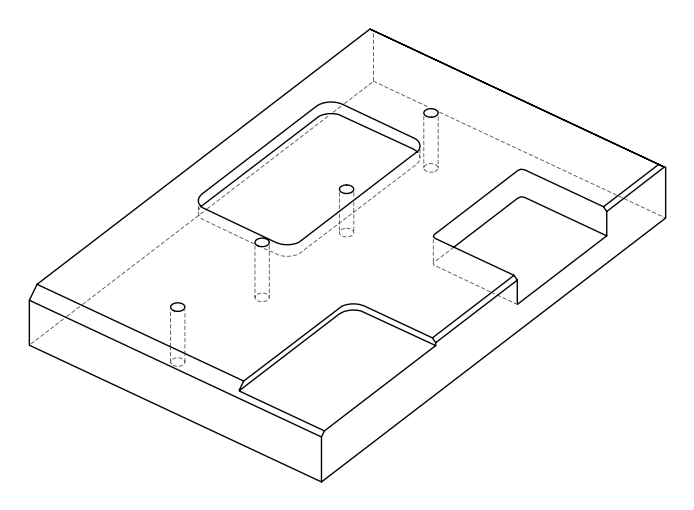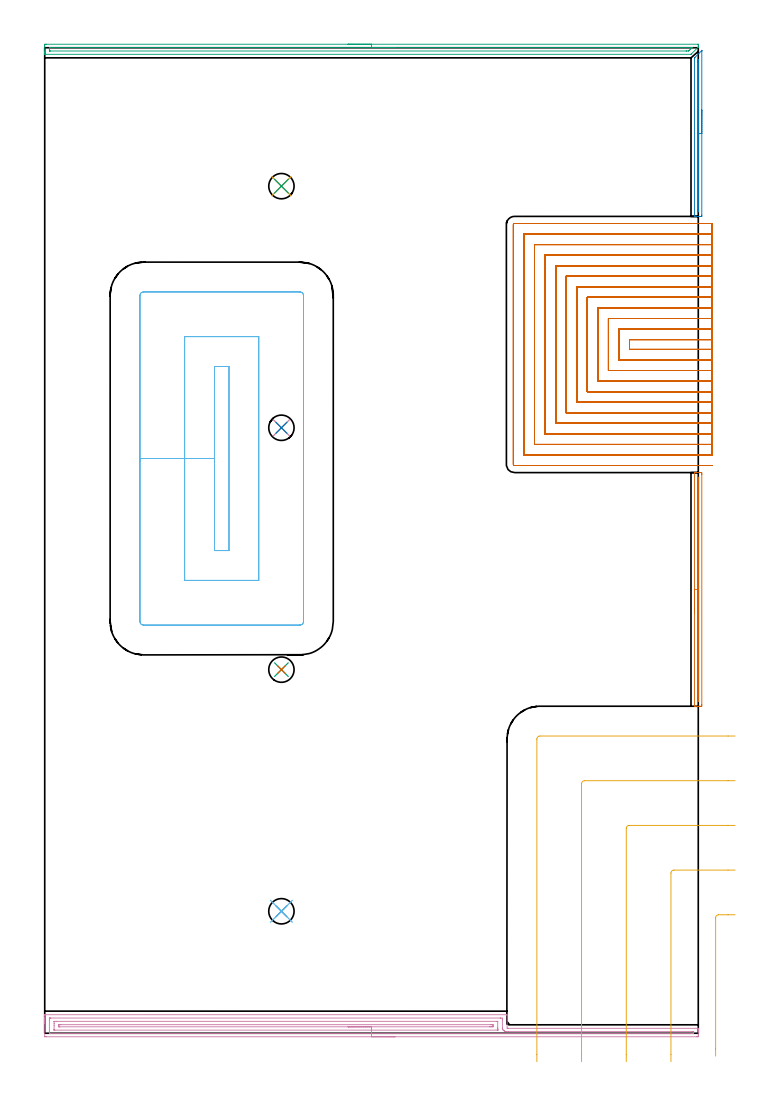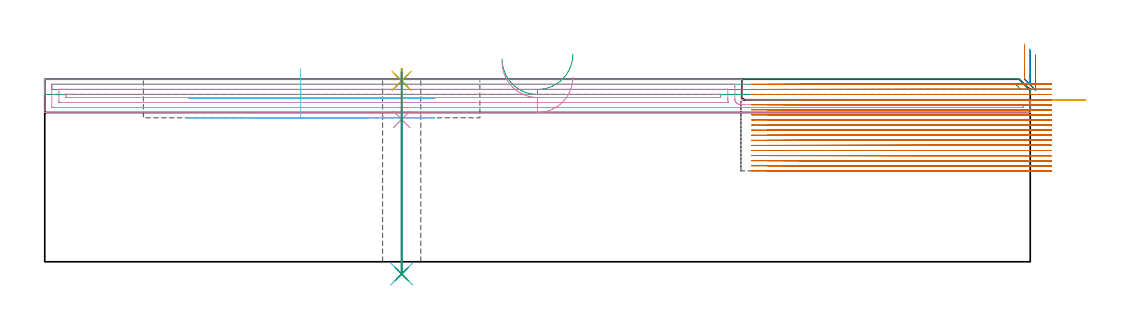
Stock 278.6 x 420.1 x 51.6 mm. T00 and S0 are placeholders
(PLAN: 15 operations, 4 tool changes, 142.1 min)
(1 AREA_MILL | FG_CHAMFER_SURFACE | UGT0205_001 | 1.73 min | 502 mm3)
(2 AREA_MILL_1 | FG_CHAMFER_SURFACE_1 | UGT0205_001 | 1.25 min | 355 mm3)
(3 AREA_MILL_2 | FG_CHAMFER_SURFACE_2 | UGT0205_001 | 4.61 min | 2560 mm3)
(4 AREA_MILL_3 | FG_CHAMFER_SURFACE_3 | UGT0205_001 | 7.8 min | 12311 mm3)
(5 MILL_CORNER_NOTCH_RECTANGULAR | CORNER_NOTCH_RECTANGULAR | UGT0201_109 | Follow Part, ap 6.35, ae 75% | 1.58 min | 62571 mm3)
(6 MILL_RECTANGULAR_POCKET | POCKET_RECTANGULAR_STRAIGHT | UGT0201_109 | Follow Part, ap 6.35, ae 75% | 3.84 min | 171658 mm3)
(7 MILL_SLOT | SLOT_PARTIAL_RECTANGULAR | NXT0201_008 | Follow Part, ap 1.5, ae 75% | 120.29 min | 231230 mm3)
(8 SPOT_DRILL | STEP1HOLE | NXT0321_9005460120000 | 0.03 min | 1 mm3)
(9 SPOT_DRILL_1 | STEP1HOLE_1 | NXT0321_9005460120000 | 0.03 min | 2 mm3)
(10 SPOT_DRILL_2 | STEP1HOLE_2 | NXT0321_9005460120000 | 0.03 min | 4 mm3)
(11 SPOT_DRILL_3 | STEP1HOLE_3 | NXT0321_9005460120000 | 0.03 min | 1 mm3)
(12 DRILL_THROUGH_HOLE_INTO_CENTER | STEP1HOLE | NXT0301_079 | 0.23 min | 4711 mm3)
(13 DRILL_THROUGH_HOLE_INTO_CENTER_1 | STEP1HOLE_1 | NXT0301_079 | 0.23 min | 4701 mm3)
(14 DRILL_THROUGH_HOLE_INTO_CENTER_2 | STEP1HOLE_2 | NXT0301_079 | 0.19 min | 3709 mm3)
(15 DRILL_THROUGH_HOLE_INTO_CENTER_3 | STEP1HOLE_3 | NXT0301_079 | 0.23 min | 4712 mm3)
(TOOL UGT0205_001 | Chamfer Mill 20 x 3 x 45 deg. | D20 FL50 Z2)
(TOOL UGT0201_109 | End Mill 25.4 mm | D25.4 FL25 Z2)
(TOOL NXT0201_008 | ENDMILL 6mm [2P460-0600-NA 1630] | D6 FL26 Z6)
(TOOL NXT0321_9005460120000 | NC Spot Drill, 142deg, 12mm, Carbide, Uncoated | D12 PA142 FL30 Z2)
(TOOL NXT0301_079 | Carbide Drill 10.8mm [860.1-1080-032A1-MM 2214] | D10.8 PA140 FL55 Z2)
(OP 1 AREA_MILL)
G17 G21 G94 G90
T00 M6
G54
G17 G0 G90 X277. Y179.2 S1061 M3
G43 Z61.6 H0
G94 G1 Y179.238 Z60.728 F250.
Y179.352 Z59.863
Y179.541 Z59.012
Y179.803 Z58.18
Y180.137 Z57.374
Y180.54 Z56.6
Y181.008 Z55.864
Y181.54 Z55.172
Y182.129 Z54.529
Y182.772 Z53.94
Y183.464 Z53.408
Y184.2 Z52.94
Y184.974 Z52.537
Y185.78 Z52.203
Y186.612 Z51.941
Y187.463 Z51.752
Y188.328 Z51.638
Y189.2 Z51.6
Y238.819
X277.003 Y238.99 Z51.588
X277.099 Y238.998 Z51.492
X277.202 Y239. Z51.398
X277.415 Z51.184
X278.116 Z50.478
X279.334 Z49.263
X279.851 Y238.996 Z48.744
X280.093 Y238.99 Z48.501
X280.098 Y238.628 Z48.5
X280.1 Y238.372
Y238.115
Y140.028
X280.098 Y139.772
X280.093 Y139.41 Z48.501
X279.851 Y139.4 Z48.744
X279.334 Z49.263
X278.983 Z49.612
X278.467 Z50.129
X278.116 Z50.478
X277.202 Z51.398
X277.1 Y139.401 Z51.491
X277.045 Y139.403 Z51.546
X277.003 Y139.41 Z51.588
X277. Y139.581 Z51.6
Y189.2
X278.414 Z50.186
X278.415 Y236.584 Z50.185
X278.417 Y236.864 Z50.183
X278.419 Y236.951 Z50.181
X278.421 Y236.984 Z50.179
X278.436 Y236.99 Z50.164
X278.584 Y236.996 Z50.016
X278.667 Y236.99 Z49.933
X278.679 Y236.985 Z49.921
X278.681 Y236.958 Z49.919
X278.684 Y236.893 Z49.916
X278.685 Y236.584 Z49.915
X278.686 Y236.277 Z49.914
X278.685 Y142.123 Z49.915
X278.684 Y141.816 Z49.916
X278.682 Y141.608 Z49.918
X278.679 Y141.427 Z49.921
X278.512 Y141.408 Z50.088
X278.433 Y141.41 Z50.167
X278.421 Y141.415 Z50.179
X278.419 Y141.442 Z50.181
X278.416 Y141.507 Z50.184
X278.415 Y141.816 Z50.185
X278.414 Y142.096 Z50.186
Y189.2
Y190.072 Z50.224
Y190.936 Z50.338
Y191.788 Z50.527
Y192.62 Z50.789
Y193.426 Z51.123
Y194.2 Z51.526
Y194.936 Z51.994
Y195.628 Z52.525
Y196.271 Z53.115
Y196.86 Z53.758
Y197.391 Z54.45
Y197.86 Z55.186
Y198.263 Z55.96
Y198.597 Z56.766
Y198.859 Z57.598
Y199.048 Z58.449
Y199.162 Z59.314
Y199.2 Z60.186
G0 Z61.6
M5
M2
(OP 2 AREA_MILL_1)
G17 G21 G94 G90
T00 M6
G54
G17 G0 G90 X280.1 Y393.55 S1061 M3
G43 Z61.6 H0
Z58.5
G94 G1 Y393.512 Z57.628 F250.
Y393.398 Z56.764
Y393.209 Z55.912
Y392.947 Z55.08
Y392.613 Z54.274
Y392.21 Z53.5
Y391.742 Z52.764
Y391.21 Z52.072
Y390.621 Z51.429
Y389.978 Z50.84
Y389.286 Z50.308
Y388.55 Z49.84
Y387.776 Z49.437
Y386.97 Z49.103
Y386.138 Z48.841
Y385.286 Z48.652
Y384.422 Z48.538
Y383.55 Z48.5
Y348.789
X280.098 Y348.471 Z48.502
X280.093 Y348.219 Z48.504
X280.091 Y348.204 Z48.506
X279.851 Y348.2 Z48.746
X279.263 Z49.334
X278.983 Z49.612
X278.424 Z50.175
X277.161 Z51.438
X277.08 Y348.201 Z51.512
X277.044 Y348.204 Z51.547
X277.003 Y348.21 Z51.588
X277. Y348.344 Z51.6
Y415.637
X277.003 Y415.795 Z51.589
X277.054 Y415.852 Z51.542
X277.208 Y416.008 Z51.392
X279.991 Y418.792 Z48.606
X280.061 Y418.864 Z48.531
X280.092 Y418.883 Z48.5
X280.093 Y418.881 Z48.498
X280.096 Y418.871 Z48.496
X280.099 Y418.82 Z48.499
Y418.756
X280.1 Y418.567 Z48.5
Y383.55
X278.686 Z49.914
X278.685 Y350.384 Z49.915
X278.684 Y350.285 Z49.916
X278.682 Y350.236 Z49.918
X278.68 Y350.22 Z49.92
X278.611 Y350.21 Z49.989
X278.476 Y350.203 Z50.124
X278.428 Y350.208 Z50.172
X278.421 Y350.21 Z50.179
X278.419 Y350.224 Z50.181
X278.416 Y350.264 Z50.184
X278.414 Y350.572 Z50.186
Y350.851
Y413.854
X278.415 Y414.133 Z50.185
X278.417 Y414.436 Z50.183
X278.421 Y414.745 Z50.179
X278.503 Y414.843 Z50.097
X278.552 Y414.897 Z50.048
X278.626 Y414.971 Z49.974
X278.675 Y415.015 Z49.925
X278.68 Y415.017 Z49.92
X278.682 Y415.01 Z49.918
X278.684 Y414.978 Z49.916
X278.685 Y414.885 Z49.915
X278.686 Y414.745 Z49.914
Y383.55
Y382.678 Z49.952
Y381.814 Z50.066
Y380.962 Z50.255
Y380.13 Z50.517
Y379.324 Z50.851
Y378.55 Z51.254
Y377.814 Z51.723
Y377.122 Z52.254
Y376.479 Z52.843
Y375.89 Z53.486
Y375.358 Z54.178
Y374.89 Z54.914
Y374.487 Z55.688
Y374.153 Z56.494
Y373.891 Z57.326
Y373.702 Z58.178
Y373.588 Z59.043
Y373.55 Z59.914
G0 Z61.6
M5
M2
(OP 3 AREA_MILL_2)
G17 G21 G94 G90
T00 M6
G54
G17 G0 G90 X129.3 Y421.6 S1061 M3
G43 Z61.6 H0
Z57.3
G94 G1 X129.338 Z56.428 F250.
X129.452 Z55.563
X129.641 Z54.712
X129.903 Z53.88
X130.237 Z53.074
X130.64 Z52.3
X131.108 Z51.564
X131.64 Z50.872
X132.229 Z50.229
X132.872 Z49.64
X133.564 Z49.108
X134.3 Z48.64
X135.074 Z48.237
X135.88 Z47.903
X136.712 Z47.641
X137.564 Z47.452
X138.428 Z47.338
X139.3 Z47.3
X278.447
X278.571 Y421.596 Z47.304
X278.59 Y421.593 Z47.305
X278.6 Y421.482 Z47.418
Y420.928 Z47.971
X278.59 Y420.394 Z48.504
X278.526 Y420.327 Z48.571
X278.447 Y420.246 Z48.651
X275.623 Y417.424 Z51.475
X275.494 Y417.303 Z51.589
X275.325 Y417.3 Z51.6
X0.153
X0.01 Y417.302 Z51.588
X0.002 Y417.433 Z51.459
X0. Y417.571 Z51.328
Y417.972 Z50.927
Y418.573 Z50.322
Y420.628 Z48.269
X0.005 Y421.205 Z47.69
X0.01 Y421.591 Z47.304
X0.201 Y421.596 Z47.301
X0.599 Y421.6 Z47.3
X139.3
Y420.186 Z48.714
X275.325
X275.471 Y420.184 Z48.716
X275.87 Y420.179 Z48.721
X275.914 Y420.175 Z48.725
X275.887 Y420.144 Z48.756
X275.834 Y420.086 Z48.814
X275.768 Y420.018 Z48.882
X275.705 Y419.954 Z48.946
X275.199 Y419.45 Z49.45
X274.814 Y419.076 Z49.824
X274.433 Y418.721 Z50.179
X274.285 Y418.719 Z50.181
X273.541 Y418.715 Z50.185
X273.397 Y418.714 Z50.186
X2.383 Y418.715
X2.238 Z50.185
X2.037 Y418.719 Z50.181
X2.017 Y418.721 Z50.179
X2.01 Y418.729 Z50.171
X2.004 Y418.756 Z50.144
X2.002 Y418.782 Z50.118
X2. Y418.949 Z49.951
X2.002 Y419.45 Z49.45
X2.005 Y419.821 Z49.079
X2.018 Y420.179 Z48.721
X2.383 Y420.184 Z48.716
X2.527 Y420.185 Z48.715
X139.3 Y420.186 Z48.714
X140.172 Z48.752
X141.036 Z48.866
X141.888 Z49.055
X142.72 Z49.317
X143.526 Z49.651
X144.3 Z50.054
X145.036 Z50.523
X145.728 Z51.054
X146.371 Z51.643
X146.96 Z52.286
X147.492 Z52.978
X147.96 Z53.714
X148.363 Z54.488
X148.697 Z55.294
X148.959 Z56.126
X149.148 Z56.978
X149.262 Z57.843
X149.3 Z58.714
G0 Z61.6
M5
M2
(OP 4 AREA_MILL_3)
G17 G21 G94 G90
T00 M6
G54
G17 G0 G90 X149.3 Y-1.5 S1061 M3
G43 Z61.6 H0
Z52.2
G94 G1 X149.262 Z51.328 F250.
X149.148 Z50.464
X148.959 Z49.612
X148.697 Z48.78
X148.363 Z47.974
X147.96 Z47.2
X147.492 Z46.464
X146.96 Z45.772
X146.371 Z45.129
X145.728 Z44.54
X145.036 Z44.008
X144.3 Z43.54
X143.526 Z43.137
X142.72 Z42.803
X141.888 Z42.541
X141.036 Z42.352
X140.172 Z42.238
X139.3 Z42.2
X0.599
X0.042 Y-1.494 Z42.204
X0.01 Y-1.492 Z42.206
X0. Y-1.453 Z42.245
Y4.073 Z47.768
Y4.647 Z48.344
Y4.946 Z48.643
Y5.52 Z49.217
Y5.819 Z49.515
Y6.417 Z50.117
Y6.692 Z50.392
Y7.565 Z51.265
Y7.671 Z51.37
X0.003 Y7.788 Z51.48
X0.01 Y7.898 Z51.588
X0.153 Y7.9 Z51.6
X196.832
X197.09 Y7.896 Z51.59
X197.1 Y7.699 Z51.394
Y2.101 Z45.799
X197.37 Y2.102 Z45.798
X197.46 Y2.1 Z45.8
X278.447
X278.59 Y2.098 Z45.789
X278.593 Y2.031 Z45.723
X278.6 Y1.657 Z45.357
Y1.179 Z44.878
Y0.581 Z44.276
Y-0.591 Z43.106
X278.594 Y-1.165 Z42.529
X278.59 Y-1.492 Z42.203
X278.339 Y-1.496 Z42.201
X278.001 Y-1.5 Z42.2
X139.3
Y-0.086 Z43.614
X2.383 Y-0.085 Z43.615
X2.17 Y-0.084 Z43.616
X2.044 Y-0.081 Z43.619
X2.017 Y-0.079 Z43.621
X2.01 Y-0.067 Z43.633
X2.006 Y-0.043 Z43.657
X2.001 Y0.081 Z43.781
X2. Y6.193 Z49.893
X2.002 Y6.319 Z50.019
X2.006 Y6.418 Z50.118
X2.01 Y6.478 Z50.178
X2.043 Y6.48 Z50.18
X2.383 Y6.484 Z50.184
X2.594 Y6.485 Z50.185
X194.156
X194.369 Y6.484 Z50.184
X195.048 Y6.479 Z50.179
X195.096 Y5.819 Z49.519
X195.099 Y5.77 Z49.47
X195.101 Y2.275 Z45.975
X195.11 Y2.071 Z45.771
X195.141 Y1.851 Z45.551
X195.222 Y1.634 Z45.334
X195.332 Y1.454 Z45.154
X195.463 Y1.3 Z45.
X195.632 Y1.15 Z44.85
X195.802 Y1.033 Z44.733
X195.94 Y0.956 Z44.656
X196.271 Y0.821 Z44.521
X196.477 Y0.763 Z44.463
X196.686 Y0.723 Z44.423
X196.832 Y0.706 Z44.406
X197.694 Y0.686 Z44.386
X276.217 Y0.685 Z44.385
X276.325 Y0.684 Z44.384
X276.539 Y0.68 Z44.38
X276.591 Y0.679 Z44.379
X276.594 Y0.666 Z44.366
X276.597 Y0.634 Z44.334
X276.599 Y0.581 Z44.281
X276.6 Y0.207 Z43.907
X276.598 Y0.081 Z43.781
X276.594 Y-0.018 Z43.682
X276.59 Y-0.078 Z43.622
X276.557 Y-0.08 Z43.62
X276.217 Y-0.084 Z43.616
X276.006 Y-0.085 Z43.615
X139.3 Y-0.086 Z43.614
Y1.328 Z45.028
X4.294 Y1.329 Z45.029
X4.167 Y1.33 Z45.03
X4.039 Y1.334 Z45.034
X4.011 Y1.335 Z45.035
X4.007 Y1.357 Z45.057
X4.003 Y1.4 Z45.1
X4.001 Y1.454 Z45.154
X4. Y1.617 Z45.317
Y3.2 Z46.9
Y4.236 Z47.936
X4.004 Y4.946 Z48.646
X4.007 Y5.027 Z48.727
X4.01 Y5.062 Z48.762
X4.045 Y5.065 Z48.765
X4.167 Y5.068 Z48.768
X4.931 Y5.071 Z48.771
X5.059
X192.756
X192.927 Y5.07 Z48.77
X193.063 Y5.066 Z48.766
X193.093 Y5.064 Z48.764
X193.095 Y5.061 Z48.761
X193.098 Y5.048 Z48.748
X193.099 Y4.946 Z48.646
X193.101 Y2.486 Z46.186
X193.105 Y2.327 Z46.027
X193.116 Y1.968 Z45.668
X193.189 Y1.528 Z45.228
X193.245 Y1.339 Z45.039
X193.191 Y1.335 Z45.035
X193.055 Y1.331 Z45.031
X192.885 Y1.329 Z45.029
X139.3 Y1.328 Z45.028
Y2.743 Z46.443
X6.417
X6.124 Y2.744 Z46.444
X6.078 Y2.746 Z46.446
X6.032 Y2.749 Z46.449
X6.01 Y2.759 Z46.459
X6.008 Y2.799 Z46.499
X6.001 Y3.151 Z46.851
Y3.2 Z46.9
X6.01 Y3.612 Z47.312
X6.02 Y3.651 Z47.351
X6.095 Y3.653 Z47.353
X6.22 Y3.656 Z47.356
X6.376 Y3.657 Z47.357
X6.842
X190.121
X190.588 Y3.656 Z47.356
X191.018 Y3.653 Z47.353
X191.086 Y3.65 Z47.35
X191.094 Y3.578 Z47.278
X191.098 Y3.2 Z46.9
X191.097 Y2.95 Z46.65
X191.094 Y2.825 Z46.525
X191.09 Y2.764 Z46.464
X191.08 Y2.749 Z46.449
X191.051 Y2.747 Z46.447
X190.588 Y2.744 Z46.444
X190.163 Y2.743 Z46.443
X189.696
X139.3
X138.428 Z46.481
X137.564 Z46.595
X136.712 Z46.783
X135.88 Z47.046
X135.074 Z47.38
X134.3 Z47.782
X133.564 Z48.251
X132.872 Z48.782
X132.229 Z49.372
X131.64 Z50.015
X131.108 Z50.707
X130.64 Z51.443
X130.237 Z52.216
X129.903 Z53.022
X129.641 Z53.854
X129.452 Z54.706
X129.338 Z55.571
X129.3 Z56.443
G0 Z61.6
M5
M2
(OP 5 MILL_CORNER_NOTCH_RECTANGULAR)
G17 G21 G94 G90
T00 M6
G54
G17 G0 G90 X294.3 Y50.5 S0 M3
G43 Z61.6 H0
Z45.8
G94 G1 X291.3 F250.
X287.263 F500.
G3 X286. Y49.237 R1.27
G1 Y-6.72
Y-9.72 F250.
G0 Z61.6
X294.3 Y69.55
Z45.8
G1 X291.3
X268.213 F500.
G3 X266.95 Y68.287 R1.27
G1 Y-9.099
Y-12.099 F250.
G0 Z61.6
X294.3 Y88.6
Z45.8
G1 X291.3
X249.164 F500.
G3 X247.9 Y87.336 R1.27
G1 Y-9.099
Y-12.099 F250.
G0 Z61.6
X294.3 Y107.65
Z45.8
G1 X291.3
X230.114 F500.
G3 X228.85 Y106.386 R1.27
G1 Y-9.099
Y-12.099 F250.
G0 Z61.6
X294.3 Y126.7
Z45.8
G1 X291.3
X211.065 F500.
G3 X209.8 Y125.435 R1.27
G1 Y-9.099
Y-12.099 F250.
G0 Z61.6
M5
M2
(OP 6 MILL_RECTANGULAR_POCKET)
G17 G21 G94 G90
T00 M6
G54
G17 G0 G90 X72.35 Y276.536 S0 M3
G43 Z61.6 H0
Z54.6
G94 G1 Y245. Z46.15 F250.
Y205.75 F500.
X78.55
Y284.25
X72.35
Y245.
X59.65
Y193.05
X91.25
Y296.95
X59.65
Y245.
X40.6
Y175.5
G3 X42.1 Y174. R1.5
G1 X108.8
G3 X110.3 Y175.5 R1.5
G1 Y314.5
G3 X108.8 Y316. R1.5
G1 X42.1
G3 X40.6 Y314.5 R1.5
G1 Y245.
Y244.
G0 X72.35 Y276.536 Z49.15
G1 Y245. Z40.7 F250.
Y205.75 F500.
X78.55
Y284.25
X72.35
Y245.
X59.65
Y193.05
X91.25
Y296.95
X59.65
Y245.
X40.6
Y175.5
G3 X42.1 Y174. R1.5
G1 X108.8
G3 X110.3 Y175.5 R1.5
G1 Y314.5
G3 X108.8 Y316. R1.5
G1 X42.1
G3 X40.6 Y314.5 R1.5
G1 Y245.
Y244.
G0 Z61.6
M5
M2
(OP 7 MILL_SLOT)
G17 G21 G94 G90
T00 M6
G54
G17 G0 G90 X284.6 Y295.7 S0 M3
G43 Z61.6 H1
Z50.161
G94 G1 X281.6 F250.
X249.3 F500.
Y291.5
X281.6
X284.6 F250.
Y300.2
X281.6
X244.8 F500.
Y287.
X281.6
X284.6 F250.
Y304.7
X281.6
X240.3 F500.
Y282.5
X281.6
X284.6 F250.
Y309.2
X281.6
X235.8 F500.
Y278.
X281.6
X284.6 F250.
Y313.7
X281.6
X231.3 F500.
Y273.5
X281.6
X284.6 F250.
Y318.2
X281.6
X226.8 F500.
Y269.
X281.6
X284.6 F250.
Y322.7
X281.6
X222.3 F500.
Y264.5
X281.6
X284.6 F250.
Y327.2
X281.6
X217.8 F500.
Y260.
X281.6
X284.6 F250.
Y331.7
X281.6
X213.3 F500.
Y255.5
X281.6
X284.6 F250.
Y336.2
X281.6
X208.8 F500.
Y251.
X281.6
X284.6 F250.
Y340.7
X281.6
X204.3 F500.
Y246.5
X281.6
X284.6 F250.
Y345.2
X281.6
X200.2 F500.
G3 X199.8 Y344.8 R0.4
G1 Y242.4
G3 X200.2 Y242. R0.4
G1 X281.6
X284.6 F250.
G0 Y295.7 Z48.722
G1 X281.6
X249.3 F500.
Y291.5
X281.6
X284.6 F250.
Y300.2
X281.6
X244.8 F500.
Y287.
X281.6
X284.6 F250.
Y304.7
X281.6
X240.3 F500.
Y282.5
X281.6
X284.6 F250.
Y309.2
X281.6
X235.8 F500.
Y278.
X281.6
X284.6 F250.
Y313.7
X281.6
X231.3 F500.
Y273.5
X281.6
X284.6 F250.
Y318.2
X281.6
X226.8 F500.
Y269.
X281.6
X284.6 F250.
Y322.7
X281.6
X222.3 F500.
Y264.5
X281.6
X284.6 F250.
Y327.2
X281.6
X217.8 F500.
Y260.
X281.6
X284.6 F250.
Y331.7
X281.6
X213.3 F500.
Y255.5
X281.6
X284.6 F250.
Y336.2
X281.6
X208.8 F500.
Y251.
X281.6
X284.6 F250.
Y340.7
X281.6
X204.3 F500.
Y246.5
X281.6
X284.6 F250.
Y345.2
X281.6
X200.2 F500.
G3 X199.8 Y344.8 R0.4
G1 Y242.4
G3 X200.2 Y242. R0.4
G1 X281.6
X284.6 F250.
G0 Y295.7 Z47.283
G1 X281.6
X249.3 F500.
Y291.5
X281.6
X284.6 F250.
Y300.2
X281.6
X244.8 F500.
Y287.
X281.6
X284.6 F250.
Y304.7
X281.6
X240.3 F500.
Y282.5
X281.6
X284.6 F250.
Y309.2
X281.6
X235.8 F500.
Y278.
X281.6
X284.6 F250.
Y313.7
X281.6
X231.3 F500.
Y273.5
X281.6
X284.6 F250.
Y318.2
X281.6
X226.8 F500.
Y269.
X281.6
X284.6 F250.
Y322.7
X281.6
X222.3 F500.
Y264.5
X281.6
X284.6 F250.
Y327.2
X281.6
X217.8 F500.
Y260.
X281.6
X284.6 F250.
Y331.7
X281.6
X213.3 F500.
Y255.5
X281.6
X284.6 F250.
Y336.2
X281.6
X208.8 F500.
Y251.
X281.6
X284.6 F250.
Y340.7
X281.6
X204.3 F500.
Y246.5
X281.6
X284.6 F250.
Y345.2
X281.6
X200.2 F500.
G3 X199.8 Y344.8 R0.4
G1 Y242.4
G3 X200.2 Y242. R0.4
G1 X281.6
X284.6 F250.
G0 Y295.7 Z45.844
G1 X281.6
X249.3 F500.
Y291.5
X281.6
X284.6 F250.
Y300.2
X281.6
X244.8 F500.
Y287.
X281.6
X284.6 F250.
Y304.7
X281.6
X240.3 F500.
Y282.5
X281.6
X284.6 F250.
Y309.2
X281.6
X235.8 F500.
Y278.
X281.6
X284.6 F250.
Y313.7
X281.6
X231.3 F500.
Y273.5
X281.6
X284.6 F250.
Y318.2
X281.6
X226.8 F500.
Y269.
X281.6
X284.6 F250.
Y322.7
X281.6
X222.3 F500.
Y264.5
X281.6
X284.6 F250.
Y327.2
X281.6
X217.8 F500.
Y260.
X281.6
X284.6 F250.
Y331.7
X281.6
X213.3 F500.
Y255.5
X281.6
X284.6 F250.
Y336.2
X281.6
X208.8 F500.
Y251.
X281.6
X284.6 F250.
Y340.7
X281.6
X204.3 F500.
Y246.5
X281.6
X284.6 F250.
Y345.2
X281.6
X200.2 F500.
G3 X199.8 Y344.8 R0.4
G1 Y242.4
G3 X200.2 Y242. R0.4
G1 X281.6
X284.6 F250.
G0 Y295.7 Z44.405
G1 X281.6
X249.3 F500.
Y291.5
X281.6
X284.6 F250.
Y300.2
X281.6
X244.8 F500.
Y287.
X281.6
X284.6 F250.
Y304.7
X281.6
X240.3 F500.
Y282.5
X281.6
X284.6 F250.
Y309.2
X281.6
X235.8 F500.
Y278.
X281.6
X284.6 F250.
Y313.7
X281.6
X231.3 F500.
Y273.5
X281.6
X284.6 F250.
Y318.2
X281.6
X226.8 F500.
Y269.
X281.6
X284.6 F250.
Y322.7
X281.6
X222.3 F500.
Y264.5
X281.6
X284.6 F250.
Y327.2
X281.6
X217.8 F500.
Y260.
X281.6
X284.6 F250.
Y331.7
X281.6
X213.3 F500.
Y255.5
X281.6
X284.6 F250.
Y336.2
X281.6
X208.8 F500.
Y251.
X281.6
X284.6 F250.
Y340.7
X281.6
X204.3 F500.
Y246.5
X281.6
X284.6 F250.
Y345.2
X281.6
X200.2 F500.
G3 X199.8 Y344.8 R0.4
G1 Y242.4
G3 X200.2 Y242. R0.4
G1 X281.6
X284.6 F250.
G0 Y295.7 Z42.967
G1 X281.6
X249.3 F500.
Y291.5
X281.6
X284.6 F250.
Y300.2
X281.6
X244.8 F500.
Y287.
X281.6
X284.6 F250.
Y304.7
X281.6
X240.3 F500.
Y282.5
X281.6
X284.6 F250.
Y309.2
X281.6
X235.8 F500.
Y278.
X281.6
X284.6 F250.
Y313.7
X281.6
X231.3 F500.
Y273.5
X281.6
X284.6 F250.
Y318.2
X281.6
X226.8 F500.
Y269.
X281.6
X284.6 F250.
Y322.7
X281.6
X222.3 F500.
Y264.5
X281.6
X284.6 F250.
Y327.2
X281.6
X217.8 F500.
Y260.
X281.6
X284.6 F250.
Y331.7
X281.6
X213.3 F500.
Y255.5
X281.6
X284.6 F250.
Y336.2
X281.6
X208.8 F500.
Y251.
X281.6
X284.6 F250.
Y340.7
X281.6
X204.3 F500.
Y246.5
X281.6
X284.6 F250.
Y345.2
X281.6
X200.2 F500.
G3 X199.8 Y344.8 R0.4
G1 Y242.4
G3 X200.2 Y242. R0.4
G1 X281.6
X284.6 F250.
G0 Y295.7 Z41.528
G1 X281.6
X249.3 F500.
Y291.5
X281.6
X284.6 F250.
Y300.2
X281.6
X244.8 F500.
Y287.
X281.6
X284.6 F250.
Y304.7
X281.6
X240.3 F500.
Y282.5
X281.6
X284.6 F250.
Y309.2
X281.6
X235.8 F500.
Y278.
X281.6
X284.6 F250.
Y313.7
X281.6
X231.3 F500.
Y273.5
X281.6
X284.6 F250.
Y318.2
X281.6
X226.8 F500.
Y269.
X281.6
X284.6 F250.
Y322.7
X281.6
X222.3 F500.
Y264.5
X281.6
X284.6 F250.
Y327.2
X281.6
X217.8 F500.
Y260.
X281.6
X284.6 F250.
Y331.7
X281.6
X213.3 F500.
Y255.5
X281.6
X284.6 F250.
Y336.2
X281.6
X208.8 F500.
Y251.
X281.6
X284.6 F250.
Y340.7
X281.6
X204.3 F500.
Y246.5
X281.6
X284.6 F250.
Y345.2
X281.6
X200.2 F500.
G3 X199.8 Y344.8 R0.4
G1 Y242.4
G3 X200.2 Y242. R0.4
G1 X281.6
X284.6 F250.
G0 Y295.7 Z40.089
G1 X281.6
X249.3 F500.
Y291.5
X281.6
X284.6 F250.
Y300.2
X281.6
X244.8 F500.
Y287.
X281.6
X284.6 F250.
Y304.7
X281.6
X240.3 F500.
Y282.5
X281.6
X284.6 F250.
Y309.2
X281.6
X235.8 F500.
Y278.
X281.6
X284.6 F250.
Y313.7
X281.6
X231.3 F500.
Y273.5
X281.6
X284.6 F250.
Y318.2
X281.6
X226.8 F500.
Y269.
X281.6
X284.6 F250.
Y322.7
X281.6
X222.3 F500.
Y264.5
X281.6
X284.6 F250.
Y327.2
X281.6
X217.8 F500.
Y260.
X281.6
X284.6 F250.
Y331.7
X281.6
X213.3 F500.
Y255.5
X281.6
X284.6 F250.
Y336.2
X281.6
X208.8 F500.
Y251.
X281.6
X284.6 F250.
Y340.7
X281.6
X204.3 F500.
Y246.5
X281.6
X284.6 F250.
Y345.2
X281.6
X200.2 F500.
G3 X199.8 Y344.8 R0.4
G1 Y242.4
G3 X200.2 Y242. R0.4
G1 X281.6
X284.6 F250.
G0 Y295.7 Z38.65
G1 X281.6
X249.3 F500.
Y291.5
X281.6
X284.6 F250.
Y300.2
X281.6
X244.8 F500.
Y287.
X281.6
X284.6 F250.
Y304.7
X281.6
X240.3 F500.
Y282.5
X281.6
X284.6 F250.
Y309.2
X281.6
X235.8 F500.
Y278.
X281.6
X284.6 F250.
Y313.7
X281.6
X231.3 F500.
Y273.5
X281.6
X284.6 F250.
Y318.2
X281.6
X226.8 F500.
Y269.
X281.6
X284.6 F250.
Y322.7
X281.6
X222.3 F500.
Y264.5
X281.6
X284.6 F250.
Y327.2
X281.6
X217.8 F500.
Y260.
X281.6
X284.6 F250.
Y331.7
X281.6
X213.3 F500.
Y255.5
X281.6
X284.6 F250.
Y336.2
X281.6
X208.8 F500.
Y251.
X281.6
X284.6 F250.
Y340.7
X281.6
X204.3 F500.
Y246.5
X281.6
X284.6 F250.
Y345.2
X281.6
X200.2 F500.
G3 X199.8 Y344.8 R0.4
G1 Y242.4
G3 X200.2 Y242. R0.4
G1 X281.6
X284.6 F250.
G0 Y295.7 Z37.211
G1 X281.6
X249.3 F500.
Y291.5
X281.6
X284.6 F250.
Y300.2
X281.6
X244.8 F500.
Y287.
X281.6
X284.6 F250.
Y304.7
X281.6
X240.3 F500.
Y282.5
X281.6
X284.6 F250.
Y309.2
X281.6
X235.8 F500.
Y278.
X281.6
X284.6 F250.
Y313.7
X281.6
X231.3 F500.
Y273.5
X281.6
X284.6 F250.
Y318.2
X281.6
X226.8 F500.
Y269.
X281.6
X284.6 F250.
Y322.7
X281.6
X222.3 F500.
Y264.5
X281.6
X284.6 F250.
Y327.2
X281.6
X217.8 F500.
Y260.
X281.6
X284.6 F250.
Y331.7
X281.6
X213.3 F500.
Y255.5
X281.6
X284.6 F250.
Y336.2
X281.6
X208.8 F500.
Y251.
X281.6
X284.6 F250.
Y340.7
X281.6
X204.3 F500.
Y246.5
X281.6
X284.6 F250.
Y345.2
X281.6
X200.2 F500.
G3 X199.8 Y344.8 R0.4
G1 Y242.4
G3 X200.2 Y242. R0.4
G1 X281.6
X284.6 F250.
G0 Y295.7 Z35.772
G1 X281.6
X249.3 F500.
Y291.5
X281.6
X284.6 F250.
Y300.2
X281.6
X244.8 F500.
Y287.
X281.6
X284.6 F250.
Y304.7
X281.6
X240.3 F500.
Y282.5
X281.6
X284.6 F250.
Y309.2
X281.6
X235.8 F500.
Y278.
X281.6
X284.6 F250.
Y313.7
X281.6
X231.3 F500.
Y273.5
X281.6
X284.6 F250.
Y318.2
X281.6
X226.8 F500.
Y269.
X281.6
X284.6 F250.
Y322.7
X281.6
X222.3 F500.
Y264.5
X281.6
X284.6 F250.
Y327.2
X281.6
X217.8 F500.
Y260.
X281.6
X284.6 F250.
Y331.7
X281.6
X213.3 F500.
Y255.5
X281.6
X284.6 F250.
Y336.2
X281.6
X208.8 F500.
Y251.
X281.6
X284.6 F250.
Y340.7
X281.6
X204.3 F500.
Y246.5
X281.6
X284.6 F250.
Y345.2
X281.6
X200.2 F500.
G3 X199.8 Y344.8 R0.4
G1 Y242.4
G3 X200.2 Y242. R0.4
G1 X281.6
X284.6 F250.
G0 Y295.7 Z34.333
G1 X281.6
X249.3 F500.
Y291.5
X281.6
X284.6 F250.
Y300.2
X281.6
X244.8 F500.
Y287.
X281.6
X284.6 F250.
Y304.7
X281.6
X240.3 F500.
Y282.5
X281.6
X284.6 F250.
Y309.2
X281.6
X235.8 F500.
Y278.
X281.6
X284.6 F250.
Y313.7
X281.6
X231.3 F500.
Y273.5
X281.6
X284.6 F250.
Y318.2
X281.6
X226.8 F500.
Y269.
X281.6
X284.6 F250.
Y322.7
X281.6
X222.3 F500.
Y264.5
X281.6
X284.6 F250.
Y327.2
X281.6
X217.8 F500.
Y260.
X281.6
X284.6 F250.
Y331.7
X281.6
X213.3 F500.
Y255.5
X281.6
X284.6 F250.
Y336.2
X281.6
X208.8 F500.
Y251.
X281.6
X284.6 F250.
Y340.7
X281.6
X204.3 F500.
Y246.5
X281.6
X284.6 F250.
Y345.2
X281.6
X200.2 F500.
G3 X199.8 Y344.8 R0.4
G1 Y242.4
G3 X200.2 Y242. R0.4
G1 X281.6
X284.6 F250.
G0 Y295.7 Z32.894
G1 X281.6
X249.3 F500.
Y291.5
X281.6
X284.6 F250.
Y300.2
X281.6
X244.8 F500.
Y287.
X281.6
X284.6 F250.
Y304.7
X281.6
X240.3 F500.
Y282.5
X281.6
X284.6 F250.
Y309.2
X281.6
X235.8 F500.
Y278.
X281.6
X284.6 F250.
Y313.7
X281.6
X231.3 F500.
Y273.5
X281.6
X284.6 F250.
Y318.2
X281.6
X226.8 F500.
Y269.
X281.6
X284.6 F250.
Y322.7
X281.6
X222.3 F500.
Y264.5
X281.6
X284.6 F250.
Y327.2
X281.6
X217.8 F500.
Y260.
X281.6
X284.6 F250.
Y331.7
X281.6
X213.3 F500.
Y255.5
X281.6
X284.6 F250.
Y336.2
X281.6
X208.8 F500.
Y251.
X281.6
X284.6 F250.
Y340.7
X281.6
X204.3 F500.
Y246.5
X281.6
X284.6 F250.
Y345.2
X281.6
X200.2 F500.
G3 X199.8 Y344.8 R0.4
G1 Y242.4
G3 X200.2 Y242. R0.4
G1 X281.6
X284.6 F250.
G0 Y295.7 Z31.456
G1 X281.6
X249.3 F500.
Y291.5
X281.6
X284.6 F250.
Y300.2
X281.6
X244.8 F500.
Y287.
X281.6
X284.6 F250.
Y304.7
X281.6
X240.3 F500.
Y282.5
X281.6
X284.6 F250.
Y309.2
X281.6
X235.8 F500.
Y278.
X281.6
X284.6 F250.
Y313.7
X281.6
X231.3 F500.
Y273.5
X281.6
X284.6 F250.
Y318.2
X281.6
X226.8 F500.
Y269.
X281.6
X284.6 F250.
Y322.7
X281.6
X222.3 F500.
Y264.5
X281.6
X284.6 F250.
Y327.2
X281.6
X217.8 F500.
Y260.
X281.6
X284.6 F250.
Y331.7
X281.6
X213.3 F500.
Y255.5
X281.6
X284.6 F250.
Y336.2
X281.6
X208.8 F500.
Y251.
X281.6
X284.6 F250.
Y340.7
X281.6
X204.3 F500.
Y246.5
X281.6
X284.6 F250.
Y345.2
X281.6
X200.2 F500.
G3 X199.8 Y344.8 R0.4
G1 Y242.4
G3 X200.2 Y242. R0.4
G1 X281.6
X284.6 F250.
G0 Y295.7 Z30.017
G1 X281.6
X249.3 F500.
Y291.5
X281.6
X284.6 F250.
Y300.2
X281.6
X244.8 F500.
Y287.
X281.6
X284.6 F250.
Y304.7
X281.6
X240.3 F500.
Y282.5
X281.6
X284.6 F250.
Y309.2
X281.6
X235.8 F500.
Y278.
X281.6
X284.6 F250.
Y313.7
X281.6
X231.3 F500.
Y273.5
X281.6
X284.6 F250.
Y318.2
X281.6
X226.8 F500.
Y269.
X281.6
X284.6 F250.
Y322.7
X281.6
X222.3 F500.
Y264.5
X281.6
X284.6 F250.
Y327.2
X281.6
X217.8 F500.
Y260.
X281.6
X284.6 F250.
Y331.7
X281.6
X213.3 F500.
Y255.5
X281.6
X284.6 F250.
Y336.2
X281.6
X208.8 F500.
Y251.
X281.6
X284.6 F250.
Y340.7
X281.6
X204.3 F500.
Y246.5
X281.6
X284.6 F250.
Y345.2
X281.6
X200.2 F500.
G3 X199.8 Y344.8 R0.4
G1 Y242.4
G3 X200.2 Y242. R0.4
G1 X281.6
X284.6 F250.
G0 Y295.7 Z28.578
G1 X281.6
X249.3 F500.
Y291.5
X281.6
X284.6 F250.
Y300.2
X281.6
X244.8 F500.
Y287.
X281.6
X284.6 F250.
Y304.7
X281.6
X240.3 F500.
Y282.5
X281.6
X284.6 F250.
Y309.2
X281.6
X235.8 F500.
Y278.
X281.6
X284.6 F250.
Y313.7
X281.6
X231.3 F500.
Y273.5
X281.6
X284.6 F250.
Y318.2
X281.6
X226.8 F500.
Y269.
X281.6
X284.6 F250.
Y322.7
X281.6
X222.3 F500.
Y264.5
X281.6
X284.6 F250.
Y327.2
X281.6
X217.8 F500.
Y260.
X281.6
X284.6 F250.
Y331.7
X281.6
X213.3 F500.
Y255.5
X281.6
X284.6 F250.
Y336.2
X281.6
X208.8 F500.
Y251.
X281.6
X284.6 F250.
Y340.7
X281.6
X204.3 F500.
Y246.5
X281.6
X284.6 F250.
Y345.2
X281.6
X200.2 F500.
G3 X199.8 Y344.8 R0.4
G1 Y242.4
G3 X200.2 Y242. R0.4
G1 X281.6
X284.6 F250.
G0 Y295.7 Z27.139
G1 X281.6
X249.3 F500.
Y291.5
X281.6
X284.6 F250.
Y300.2
X281.6
X244.8 F500.
Y287.
X281.6
X284.6 F250.
Y304.7
X281.6
X240.3 F500.
Y282.5
X281.6
X284.6 F250.
Y309.2
X281.6
X235.8 F500.
Y278.
X281.6
X284.6 F250.
Y313.7
X281.6
X231.3 F500.
Y273.5
X281.6
X284.6 F250.
Y318.2
X281.6
X226.8 F500.
Y269.
X281.6
X284.6 F250.
Y322.7
X281.6
X222.3 F500.
Y264.5
X281.6
X284.6 F250.
Y327.2
X281.6
X217.8 F500.
Y260.
X281.6
X284.6 F250.
Y331.7
X281.6
X213.3 F500.
Y255.5
X281.6
X284.6 F250.
Y336.2
X281.6
X208.8 F500.
Y251.
X281.6
X284.6 F250.
Y340.7
X281.6
X204.3 F500.
Y246.5
X281.6
X284.6 F250.
Y345.2
X281.6
X200.2 F500.
G3 X199.8 Y344.8 R0.4
G1 Y242.4
G3 X200.2 Y242. R0.4
G1 X281.6
X284.6 F250.
G0 Y295.7 Z25.7
G1 X281.6
X249.3 F500.
Y291.5
X281.6
X284.6 F250.
Y300.2
X281.6
X244.8 F500.
Y287.
X281.6
X284.6 F250.
Y304.7
X281.6
X240.3 F500.
Y282.5
X281.6
X284.6 F250.
Y309.2
X281.6
X235.8 F500.
Y278.
X281.6
X284.6 F250.
Y313.7
X281.6
X231.3 F500.
Y273.5
X281.6
X284.6 F250.
Y318.2
X281.6
X226.8 F500.
Y269.
X281.6
X284.6 F250.
Y322.7
X281.6
X222.3 F500.
Y264.5
X281.6
X284.6 F250.
Y327.2
X281.6
X217.8 F500.
Y260.
X281.6
X284.6 F250.
Y331.7
X281.6
X213.3 F500.
Y255.5
X281.6
X284.6 F250.
Y336.2
X281.6
X208.8 F500.
Y251.
X281.6
X284.6 F250.
Y340.7
X281.6
X204.3 F500.
Y246.5
X281.6
X284.6 F250.
Y345.2
X281.6
X200.2 F500.
G3 X199.8 Y344.8 R0.4
G1 Y242.4
G3 X200.2 Y242. R0.4
G1 X281.6
X284.6 F250.
G0 Z61.6
M5
M2
(OP 8 SPOT_DRILL)
G17 G21 G94 G90
T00 M6
G54
G17 G0 G90 X100.9 Y52. S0 M3
G43 Z61.6 H0
G94 G81 G98 Z51.131 F250. R54.6
G80
M5
M2
(OP 9 SPOT_DRILL_1)
G17 G21 G94 G90
T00 M6
G54
G17 G0 G90 X100.9 Y155. S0 M3
G43 Z61.6 H0
G94 G81 G98 Z51.131 F250. R54.6
G80
M5
M2
(OP 10 SPOT_DRILL_2)
G17 G21 G94 G90
T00 M6
G54
G17 G0 G90 X100.9 Y258.1 S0 M3
G43 Z61.6 H0
G94 G81 G98 Z40.231 F250. R43.7
G80
M5
M2
(OP 11 SPOT_DRILL_3)
G17 G21 G94 G90
T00 M6
G54
G17 G0 G90 X100.9 Y361.1 S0 M3
G43 Z61.6 H0
G94 G81 G98 Z51.131 F250. R54.6
G80
M5
M2
(OP 12 DRILL_THROUGH_HOLE_INTO_CENTER)
G17 G21 G94 G90
T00 M6
G54
G17 G0 G90 X100.9 Y52. S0 M3
G43 Z61.6 H1
G94 G73 G98 Z-3.465 F250. Q9.178 R53.6
G80
M5
M2
(OP 13 DRILL_THROUGH_HOLE_INTO_CENTER_1)
G17 G21 G94 G90
T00 M6
G54
G17 G0 G90 X100.9 Y155. S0 M3
G43 Z61.6 H1
G94 G73 G98 Z-3.465 F250. Q9.178 R53.6
G80
M5
M2
(OP 14 DRILL_THROUGH_HOLE_INTO_CENTER_2)
G17 G21 G94 G90
T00 M6
G54
G17 G0 G90 X100.9 Y258.1 S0 M3
G43 Z61.6 H1
G94 G73 G98 Z-3.465 F250. Q8.833 R42.7
G80
M5
M2
(OP 15 DRILL_THROUGH_HOLE_INTO_CENTER_3)
G17 G21 G94 G90
T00 M6
G54
G17 G0 G90 X100.9 Y361.1 S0 M3
G43 Z61.6 H1
G94 G73 G98 Z-3.465 F250. Q9.178 R53.6
G80
M5
M2
